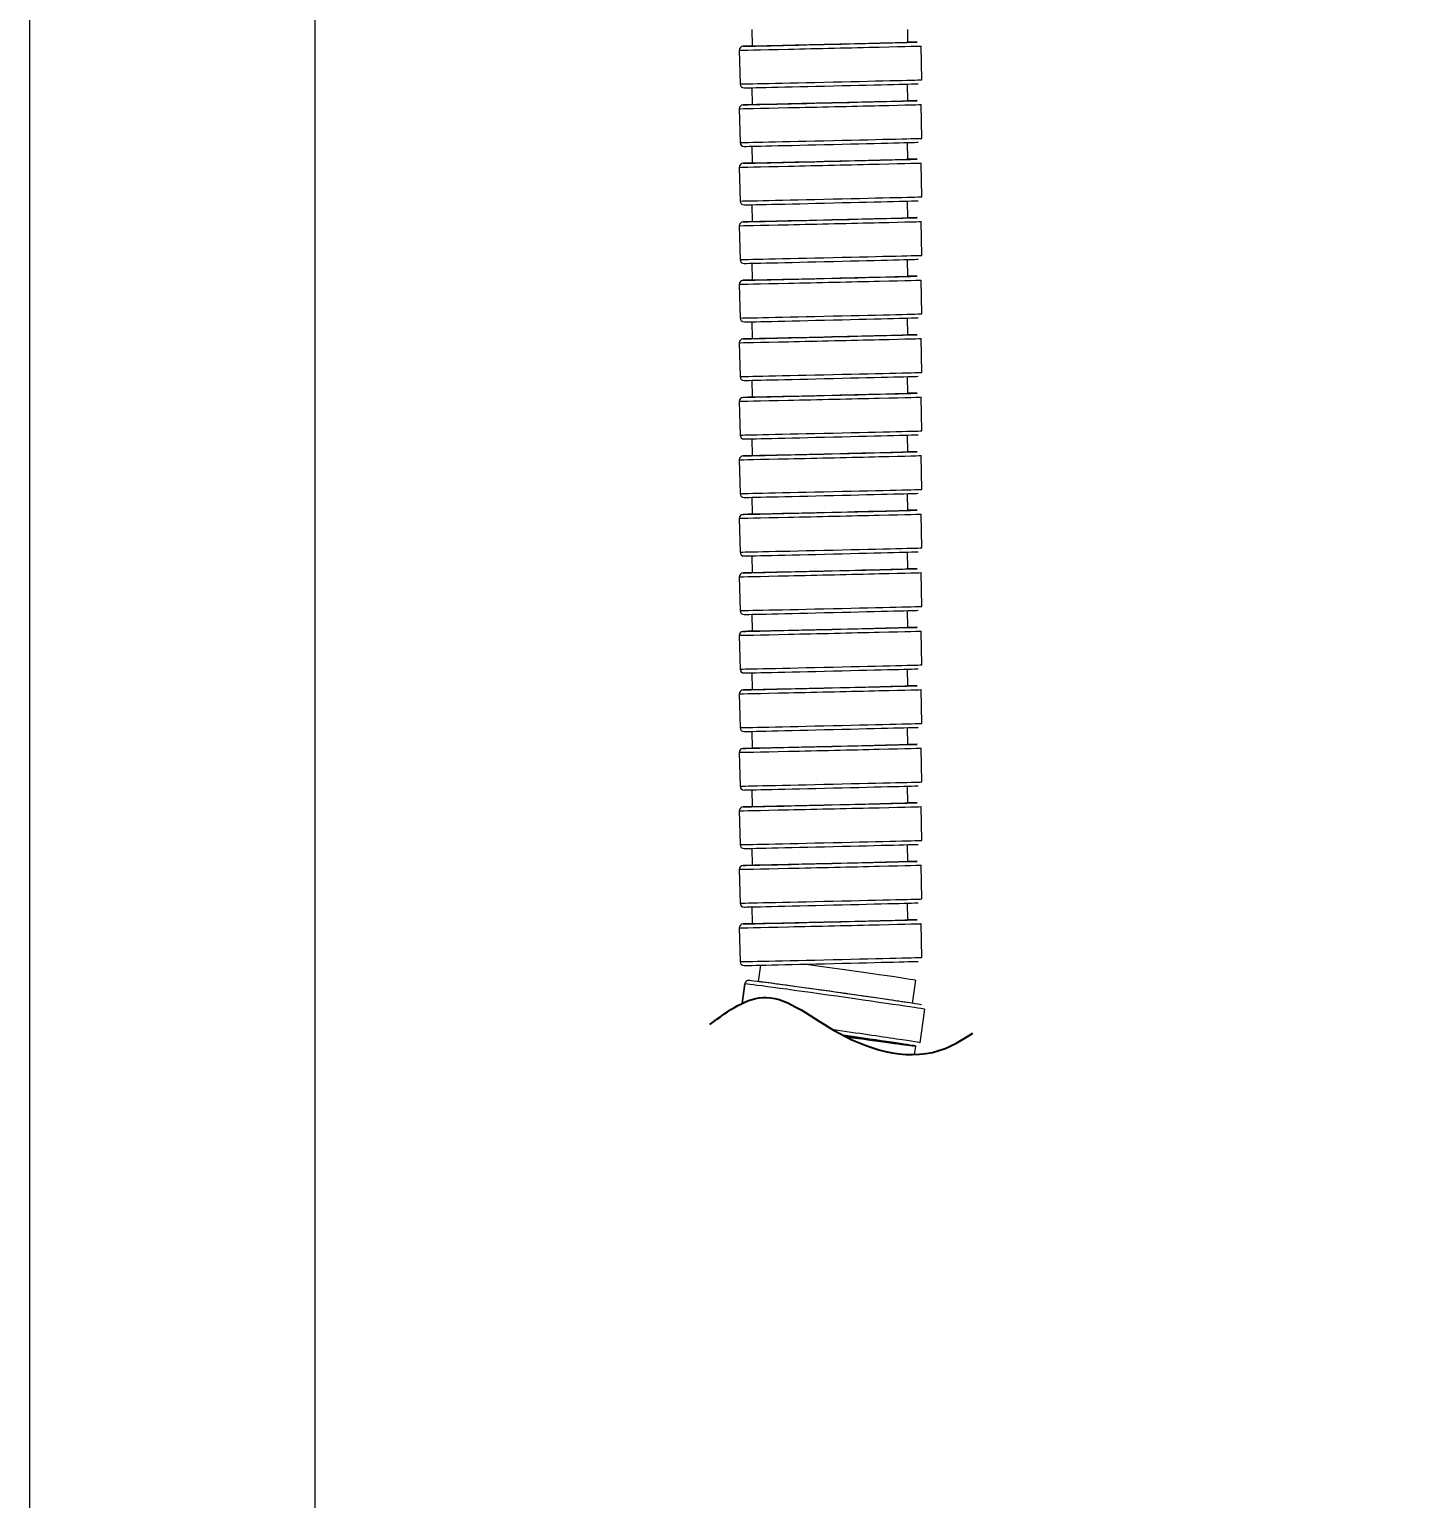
# Model space of a CAD drawing. Header units: millimetres. Extents: x 2433 to 4809, y -10272 to -6912.
# Drawn here: x 3183 to 3288.5, y -8711.6 to -8598.6 of the extents above; entities that cross this region are included whole.
import ezdxf

# ---------------------------------------------------------------- set-up
doc = ezdxf.new("R2010")
doc.units = ezdxf.units.MM
doc.layers.add('DIM', color=3, linetype='Continuous', lineweight=13)
doc.styles.add('ARIAL', font='arial.ttf')
doc.dimstyles.get("Standard").update_dxf_attribs({"dimtxt": 15, "dimasz": 15, "dimexe": 0.18, "dimexo": 0.0625, "dimgap": 4, "dimtad": 0, "dimtih": 1, "dimtoh": 1, "dimdec": 1, "dimdsep": 46, "dimtxsty": 'ARIAL', "dimcen": 0, "dimclrd": 3, "dimclre": 3, "dimclrt": 3, "dimadec": 0, "dimazin": 0, "dimtfac": 1, "dimtdec": 1, "dimtofl": 0, "dimtmove": 0, "dimatfit": 3, "dimfxl": 1, "dimtolj": 1, "dimtzin": 0, "dimarcsym": 0})

# ---------------------------------------------------------------- blocks, each defined once
blk = doc.blocks.new('*D43')
at = {"layer": 'Defpoints', "color": 0, "transparency": 16777216}
for p in [(3194, -7897.19), (3599.12, -9941.36), (3679.63, -9941.36)]:
    blk.add_point(p, dxfattribs=at)
at = {"layer": 'DIM', "color": 3, "lineweight": -2, "transparency": 16777216}
for p, q in [((3194.06, -7897.19), (3679.81, -7897.19)), ((3679.63, -7915.19), (3679.63, -8902.47)), ((3679.63, -9923.36), (3679.63, -8936.07)), ((3599.18, -9941.36), (3679.81, -9941.36))]:
    blk.add_line(p, q, dxfattribs=at)
at = {"layer": 'DIM', "color": 3, "transparency": 16777216}
for points in [[(3676.63, -7915.19), (3682.63, -7915.19), (3679.63, -7897.19)], [(3676.63, -9923.36), (3682.63, -9923.36), (3679.63, -9941.36)]]:
    blk.add_solid(points, dxfattribs=at)
at = {"layer": 'DIM', "color": 3, "transparency": 16777216, "insert": (3679.63, -8919.27), "char_height": 18, "attachment_point": 5, "style": 'ARIAL'}
blk.add_mtext('\\A1;(2280)', dxfattribs=at)

msp = doc.modelspace()

# ---------------------------------------------------------------- linework, layer by layer
at = {"linetype": 'Continuous', "lineweight": 18}
for p, q in [((3183, -8592.35), (3183, -9061.48)), ((3205, -9061.48), (3205, -8592.34)), ((3238.59, -8598.64), (3238.62, -8599.91)), ((3250.61, -8599.63), (3250.59, -8598.64)), ((3237.63, -8600.25), (3237.69, -8602.84)), ((3237.63, -8600.25), (3237.63, -8600.25)), ((3237.91, -8599.94), (3237.92, -8599.94)), ((3238.62, -8599.91), (3237.93, -8599.94)), ((3238.62, -8599.91), (3238.62, -8599.91)), ((3251.3, -8599.63), (3250.61, -8599.63)), ((3251.68, -8602.52), (3251.62, -8599.92)), ((3237.69, -8602.84), (3237.69, -8602.84)), ((3238.59, -8603.13), (3238.62, -8604.41)), ((3250.61, -8604.13), (3250.58, -8602.85)), ((3237.63, -8604.75), (3237.69, -8607.34)), ((3237.63, -8604.75), (3237.63, -8604.75)), ((3237.91, -8604.44), (3237.92, -8604.44)), ((3238.62, -8604.41), (3237.93, -8604.44)), ((3238.62, -8604.41), (3238.62, -8604.41)), ((3251.3, -8604.13), (3250.61, -8604.13)), ((3251.68, -8607.02), (3251.62, -8604.42)), ((3237.69, -8607.34), (3237.69, -8607.34)), ((3238.59, -8607.63), (3238.62, -8608.91)), ((3250.61, -8608.63), (3250.58, -8607.35)), ((3237.63, -8609.25), (3237.69, -8611.84)), ((3237.63, -8609.25), (3237.63, -8609.25)), ((3237.91, -8608.94), (3237.92, -8608.94)), ((3238.62, -8608.91), (3237.93, -8608.94)), ((3238.62, -8608.91), (3238.62, -8608.91)), ((3251.3, -8608.63), (3250.61, -8608.63)), ((3251.68, -8611.52), (3251.62, -8608.92)), ((3237.69, -8611.84), (3237.69, -8611.84)), ((3238.59, -8612.13), (3238.62, -8613.41)), ((3250.61, -8613.13), (3250.58, -8611.85)), ((3237.63, -8613.75), (3237.69, -8616.34)), ((3237.63, -8613.75), (3237.63, -8613.75)), ((3237.91, -8613.44), (3237.92, -8613.44)), ((3238.62, -8613.41), (3237.93, -8613.44)), ((3238.62, -8613.41), (3238.62, -8613.41)), ((3251.3, -8613.13), (3250.61, -8613.13)), ((3251.68, -8616.02), (3251.62, -8613.42)), ((3237.69, -8616.34), (3237.69, -8616.34)), ((3238.59, -8616.63), (3238.62, -8617.91)), ((3250.61, -8617.63), (3250.58, -8616.35)), ((3237.63, -8618.25), (3237.69, -8620.84)), ((3237.63, -8618.25), (3237.63, -8618.25)), ((3237.91, -8617.94), (3237.92, -8617.94)), ((3238.62, -8617.91), (3237.93, -8617.94)), ((3238.62, -8617.91), (3238.62, -8617.91)), ((3251.3, -8617.63), (3250.61, -8617.63)), ((3251.68, -8620.52), (3251.62, -8617.92)), ((3237.69, -8620.84), (3237.69, -8620.84)), ((3238.59, -8621.13), (3238.62, -8622.41)), ((3250.61, -8622.13), (3250.58, -8620.85)), ((3237.63, -8622.75), (3237.69, -8625.34)), ((3237.63, -8622.75), (3237.63, -8622.75)), ((3237.91, -8622.44), (3237.92, -8622.44)), ((3238.62, -8622.41), (3237.93, -8622.44)), ((3238.62, -8622.41), (3238.62, -8622.41)), ((3251.3, -8622.13), (3250.61, -8622.13)), ((3251.68, -8625.02), (3251.62, -8622.42)), ((3237.69, -8625.34), (3237.69, -8625.34)), ((3238.59, -8625.63), (3238.62, -8626.91)), ((3250.61, -8626.63), (3250.58, -8625.35)), ((3237.63, -8627.25), (3237.69, -8629.84)), ((3237.63, -8627.25), (3237.63, -8627.25)), ((3237.91, -8626.94), (3237.92, -8626.94)), ((3238.62, -8626.91), (3237.93, -8626.94)), ((3238.62, -8626.91), (3238.62, -8626.91)), ((3251.3, -8626.63), (3250.61, -8626.63)), ((3251.68, -8629.52), (3251.62, -8626.92)), ((3237.69, -8629.84), (3237.69, -8629.84)), ((3238.59, -8630.13), (3238.62, -8631.41)), ((3250.61, -8631.13), (3250.58, -8629.85)), ((3237.63, -8631.75), (3237.69, -8634.34)), ((3237.63, -8631.75), (3237.63, -8631.75)), ((3237.91, -8631.44), (3237.92, -8631.44)), ((3238.62, -8631.41), (3237.93, -8631.44)), ((3238.62, -8631.41), (3238.62, -8631.41)), ((3251.3, -8631.13), (3250.61, -8631.13)), ((3251.68, -8634.02), (3251.62, -8631.42)), ((3237.69, -8634.34), (3237.69, -8634.34)), ((3238.59, -8634.63), (3238.62, -8635.91)), ((3250.61, -8635.63), (3250.58, -8634.35)), ((3237.63, -8636.25), (3237.69, -8638.84)), ((3237.63, -8636.25), (3237.63, -8636.25)), ((3237.91, -8635.94), (3237.92, -8635.94)), ((3238.62, -8635.91), (3237.93, -8635.94)), ((3238.62, -8635.91), (3238.62, -8635.91)), ((3251.3, -8635.63), (3250.61, -8635.63)), ((3251.68, -8638.52), (3251.62, -8635.92)), ((3237.69, -8638.84), (3237.69, -8638.84)), ((3250.61, -8640.13), (3250.58, -8638.85)), ((3238.59, -8639.13), (3238.62, -8640.41)), ((3237.63, -8640.75), (3237.69, -8643.34)), ((3237.63, -8640.75), (3237.63, -8640.75)), ((3237.91, -8640.44), (3237.92, -8640.44)), ((3238.62, -8640.41), (3237.93, -8640.44)), ((3238.62, -8640.41), (3238.62, -8640.41)), ((3251.3, -8640.13), (3250.61, -8640.13)), ((3251.68, -8643.02), (3251.62, -8640.42)), ((3237.69, -8643.34), (3237.69, -8643.34)), ((3250.61, -8644.63), (3250.58, -8643.35)), ((3238.59, -8643.63), (3238.62, -8644.91)), ((3237.63, -8645.25), (3237.69, -8647.84)), ((3237.63, -8645.25), (3237.63, -8645.25)), ((3237.91, -8644.94), (3237.92, -8644.94)), ((3238.62, -8644.91), (3237.93, -8644.94)), ((3238.62, -8644.91), (3238.62, -8644.91)), ((3251.3, -8644.63), (3250.61, -8644.63)), ((3251.68, -8647.52), (3251.62, -8644.92)), ((3237.69, -8647.84), (3237.69, -8647.84)), ((3250.61, -8649.13), (3250.58, -8647.85)), ((3238.59, -8648.13), (3238.62, -8649.41)), ((3237.63, -8649.75), (3237.69, -8652.34)), ((3237.63, -8649.75), (3237.63, -8649.75)), ((3237.91, -8649.44), (3237.92, -8649.44)), ((3238.62, -8649.41), (3237.93, -8649.44)), ((3238.62, -8649.41), (3238.62, -8649.41)), ((3251.3, -8649.13), (3250.61, -8649.13)), ((3251.68, -8652.02), (3251.62, -8649.42)), ((3237.69, -8652.34), (3237.69, -8652.34)), ((3250.61, -8653.63), (3250.58, -8652.35)), ((3238.59, -8652.63), (3238.62, -8653.91)), ((3237.63, -8654.25), (3237.69, -8656.84)), ((3237.63, -8654.25), (3237.63, -8654.25)), ((3237.91, -8653.94), (3237.92, -8653.94)), ((3238.62, -8653.91), (3237.93, -8653.94)), ((3238.62, -8653.91), (3238.62, -8653.91)), ((3251.3, -8653.63), (3250.61, -8653.63)), ((3251.68, -8656.52), (3251.62, -8653.92)), ((3237.69, -8656.84), (3237.69, -8656.84)), ((3250.61, -8658.13), (3250.58, -8656.85)), ((3238.59, -8657.13), (3238.62, -8658.41)), ((3237.63, -8658.75), (3237.69, -8661.34)), ((3237.63, -8658.75), (3237.63, -8658.75)), ((3237.91, -8658.44), (3237.92, -8658.44)), ((3238.62, -8658.41), (3237.93, -8658.44)), ((3238.62, -8658.41), (3238.62, -8658.41)), ((3251.3, -8658.13), (3250.61, -8658.13)), ((3251.68, -8661.02), (3251.62, -8658.42)), ((3237.69, -8661.34), (3237.69, -8661.34)), ((3250.61, -8662.63), (3250.58, -8661.35)), ((3238.59, -8661.63), (3238.62, -8662.91)), ((3237.63, -8663.25), (3237.69, -8665.84)), ((3237.63, -8663.25), (3237.63, -8663.25)), ((3237.91, -8662.94), (3237.92, -8662.94)), ((3238.62, -8662.91), (3237.93, -8662.94)), ((3238.62, -8662.91), (3238.62, -8662.91)), ((3251.3, -8662.63), (3250.61, -8662.63)), ((3251.68, -8665.52), (3251.62, -8662.92)), ((3237.69, -8665.84), (3237.69, -8665.84)), ((3250.61, -8667.13), (3250.58, -8665.85)), ((3238.59, -8666.13), (3238.62, -8667.41)), ((3237.63, -8667.75), (3237.69, -8670.34)), ((3237.63, -8667.75), (3237.63, -8667.75)), ((3237.91, -8667.44), (3237.92, -8667.44)), ((3238.62, -8667.41), (3237.93, -8667.44)), ((3238.62, -8667.41), (3238.62, -8667.41)), ((3251.3, -8667.13), (3250.61, -8667.13)), ((3251.68, -8670.02), (3251.62, -8667.42)), ((3237.69, -8670.34), (3237.69, -8670.34)), ((3239.25, -8670.61), (3239.07, -8671.87)), ((3238.04, -8672.05), (3237.83, -8673.56)), ((3238.05, -8672.05), (3238.04, -8672.05)), ((3239.71, -8671.95), (3239.08, -8671.87)), ((3250.96, -8673.55), (3251.21, -8671.77)), ((3250.95, -8673.54), (3250.33, -8673.45)), ((3251.54, -8676.58), (3251.9, -8674)), ((3251.12, -8677.48), (3251.21, -8676.83))]:
    msp.add_line(p, q, dxfattribs=at)
at = {"linetype": 'Continuous', "lineweight": 13}
for p, q in [((3238.59, -8598.64), (3238.62, -8599.91)), ((3237.63, -8600.25), (3237.69, -8602.84)), ((3237.91, -8599.94), (3237.92, -8599.94)), ((3238.62, -8599.91), (3237.92, -8599.94)), ((3250.61, -8599.63), (3251.31, -8599.63)), ((3251.32, -8599.63), (3251.31, -8599.63)), ((3238.59, -8603.13), (3238.62, -8604.41)), ((3237.63, -8604.75), (3237.69, -8607.34)), ((3237.91, -8604.44), (3237.92, -8604.44)), ((3238.62, -8604.41), (3237.92, -8604.44)), ((3250.61, -8604.13), (3251.31, -8604.13)), ((3251.32, -8604.13), (3251.31, -8604.13)), ((3238.59, -8607.63), (3238.62, -8608.91)), ((3237.63, -8609.25), (3237.69, -8611.84)), ((3237.91, -8608.94), (3237.92, -8608.94)), ((3238.62, -8608.91), (3237.92, -8608.94)), ((3250.61, -8608.63), (3251.31, -8608.63)), ((3251.32, -8608.63), (3251.31, -8608.63)), ((3238.59, -8612.13), (3238.62, -8613.41)), ((3237.63, -8613.75), (3237.69, -8616.34)), ((3237.91, -8613.44), (3237.92, -8613.44)), ((3238.62, -8613.41), (3237.92, -8613.44)), ((3250.61, -8613.13), (3251.31, -8613.13)), ((3251.32, -8613.13), (3251.31, -8613.13)), ((3238.59, -8616.63), (3238.62, -8617.91)), ((3237.63, -8618.25), (3237.69, -8620.84)), ((3237.91, -8617.94), (3237.92, -8617.94)), ((3238.62, -8617.91), (3237.92, -8617.94)), ((3250.61, -8617.63), (3251.31, -8617.63)), ((3251.32, -8617.63), (3251.31, -8617.63)), ((3238.59, -8621.13), (3238.62, -8622.41)), ((3237.63, -8622.75), (3237.69, -8625.34)), ((3237.91, -8622.44), (3237.92, -8622.44)), ((3238.62, -8622.41), (3237.92, -8622.44)), ((3250.61, -8622.13), (3251.31, -8622.13)), ((3251.32, -8622.13), (3251.31, -8622.13)), ((3238.59, -8625.63), (3238.62, -8626.91)), ((3237.63, -8627.25), (3237.69, -8629.84)), ((3237.91, -8626.94), (3237.92, -8626.94)), ((3238.62, -8626.91), (3237.92, -8626.94)), ((3250.61, -8626.63), (3251.31, -8626.63)), ((3251.32, -8626.63), (3251.31, -8626.63)), ((3238.59, -8630.13), (3238.62, -8631.41)), ((3237.63, -8631.75), (3237.69, -8634.34)), ((3237.91, -8631.44), (3237.92, -8631.44)), ((3238.62, -8631.41), (3237.92, -8631.44)), ((3250.61, -8631.13), (3251.31, -8631.13)), ((3251.32, -8631.13), (3251.31, -8631.13)), ((3238.59, -8634.63), (3238.62, -8635.91)), ((3237.63, -8636.25), (3237.69, -8638.84)), ((3237.91, -8635.94), (3237.92, -8635.94)), ((3238.62, -8635.91), (3237.92, -8635.94)), ((3250.61, -8635.63), (3251.31, -8635.63)), ((3251.32, -8635.63), (3251.31, -8635.63)), ((3238.59, -8639.13), (3238.62, -8640.41)), ((3237.63, -8640.75), (3237.69, -8643.34)), ((3237.91, -8640.44), (3237.92, -8640.44)), ((3238.62, -8640.41), (3237.92, -8640.44)), ((3250.61, -8640.13), (3251.31, -8640.13)), ((3251.32, -8640.13), (3251.31, -8640.13)), ((3238.59, -8643.63), (3238.62, -8644.91)), ((3237.63, -8645.25), (3237.69, -8647.84)), ((3237.91, -8644.94), (3237.92, -8644.94)), ((3238.62, -8644.91), (3237.92, -8644.94)), ((3250.61, -8644.63), (3251.31, -8644.63)), ((3251.32, -8644.63), (3251.31, -8644.63)), ((3238.59, -8648.13), (3238.62, -8649.41)), ((3237.63, -8649.75), (3237.69, -8652.34)), ((3237.91, -8649.44), (3237.92, -8649.44)), ((3238.62, -8649.41), (3237.92, -8649.44)), ((3250.61, -8649.13), (3251.31, -8649.13)), ((3251.32, -8649.13), (3251.31, -8649.13)), ((3238.59, -8652.63), (3238.62, -8653.91)), ((3237.63, -8654.25), (3237.69, -8656.84)), ((3237.91, -8653.94), (3237.92, -8653.94)), ((3238.62, -8653.91), (3237.92, -8653.94)), ((3250.61, -8653.63), (3251.31, -8653.63)), ((3251.32, -8653.63), (3251.31, -8653.63)), ((3238.59, -8657.13), (3238.62, -8658.41)), ((3237.63, -8658.75), (3237.69, -8661.34)), ((3237.91, -8658.44), (3237.92, -8658.44)), ((3238.62, -8658.41), (3237.92, -8658.44)), ((3250.61, -8658.13), (3251.31, -8658.13)), ((3251.32, -8658.13), (3251.31, -8658.13)), ((3238.59, -8661.63), (3238.62, -8662.91)), ((3237.63, -8663.25), (3237.69, -8665.84)), ((3237.91, -8662.94), (3237.92, -8662.94)), ((3238.62, -8662.91), (3237.92, -8662.94)), ((3250.61, -8662.63), (3251.31, -8662.63)), ((3251.32, -8662.63), (3251.31, -8662.63)), ((3238.59, -8666.13), (3238.62, -8667.41)), ((3237.63, -8667.75), (3237.69, -8670.34)), ((3237.91, -8667.44), (3237.92, -8667.44)), ((3238.62, -8667.41), (3237.92, -8667.44)), ((3250.61, -8667.13), (3251.31, -8667.13)), ((3251.32, -8667.13), (3251.31, -8667.13)), ((3239.26, -8670.61), (3239.08, -8671.87)), ((3238.05, -8672.05), (3237.84, -8673.55))]:
    msp.add_line(p, q, dxfattribs=at)
at = {"linetype": 'Continuous', "lineweight": 18}
for centre, major_axis, ratio, start_param, end_param in [((3244.62, -8600.08), (-7, -0.16), 0.001092, 0.046902, 3.188495), ((3244.62, -8599.78), (-6.7, -0.16), 0.001092, 0.046902, 3.144747), ((3244.62, -8599.77), (-6, -0.14), 0.001092, 0.046902, 3.141569), ((3244.62, -8599.78), (-6.7, -0.16), 0.001092, 3.188495, 3.216525), ((3244.68, -8602.68), (-7, -0.16), 0.001092, 0.046902, 3.141504), ((3244.69, -8602.98), (-6.7, -0.16), 0.001092, 0.046902, 3.14737), ((3244.62, -8604.58), (-7, -0.16), 0.001092, 0.046902, 3.188495), ((3244.62, -8604.28), (-6.7, -0.16), 0.001092, 0.046902, 3.144747), ((3244.62, -8604.27), (-6, -0.14), 0.001092, 0.046902, 3.141569), ((3244.62, -8604.28), (-6.7, -0.16), 0.001092, 3.188495, 3.216525), ((3244.68, -8607.18), (-7, -0.16), 0.001092, 0.046902, 3.141504), ((3244.69, -8607.48), (-6.7, -0.16), 0.001092, 0.046902, 3.14737), ((3244.62, -8609.08), (-7, -0.16), 0.001092, 0.046902, 3.188495), ((3244.62, -8608.78), (-6.7, -0.16), 0.001092, 0.046902, 3.144747), ((3244.62, -8608.77), (-6, -0.14), 0.001092, 0.046902, 3.141569), ((3244.62, -8608.78), (-6.7, -0.16), 0.001092, 3.188495, 3.216525), ((3244.68, -8611.68), (-7, -0.16), 0.001092, 0.046902, 3.141504), ((3244.69, -8611.98), (-6.7, -0.16), 0.001092, 0.046902, 3.14737), ((3244.62, -8613.58), (-7, -0.16), 0.001092, 0.046902, 3.188495), ((3244.62, -8613.28), (-6.7, -0.16), 0.001092, 0.046902, 3.144747), ((3244.62, -8613.27), (-6, -0.14), 0.001092, 0.046902, 3.141569), ((3244.62, -8613.28), (-6.7, -0.16), 0.001092, 3.188495, 3.216525), ((3244.68, -8616.18), (-7, -0.16), 0.001092, 0.046902, 3.141504), ((3244.69, -8616.48), (-6.7, -0.16), 0.001092, 0.046902, 3.14737), ((3244.62, -8618.08), (-7, -0.16), 0.001092, 0.046902, 3.188495), ((3244.62, -8617.78), (-6.7, -0.16), 0.001092, 0.046902, 3.144747), ((3244.62, -8617.77), (-6, -0.14), 0.001092, 0.046902, 3.141569), ((3244.62, -8617.78), (-6.7, -0.16), 0.001092, 3.188495, 3.216525), ((3244.68, -8620.68), (-7, -0.16), 0.001092, 0.046902, 3.141504), ((3244.69, -8620.98), (-6.7, -0.16), 0.001092, 0.046902, 3.14737), ((3244.62, -8622.58), (-7, -0.16), 0.001092, 0.046902, 3.188495), ((3244.62, -8622.28), (-6.7, -0.16), 0.001092, 0.046902, 3.144747), ((3244.62, -8622.27), (-6, -0.14), 0.001092, 0.046902, 3.141569), ((3244.62, -8622.28), (-6.7, -0.16), 0.001092, 3.188495, 3.216525), ((3244.68, -8625.18), (-7, -0.16), 0.001092, 0.046902, 3.141504), ((3244.69, -8625.48), (-6.7, -0.16), 0.001092, 0.046902, 3.14737), ((3244.62, -8627.08), (-7, -0.16), 0.001092, 0.046902, 3.188495), ((3244.62, -8626.78), (-6.7, -0.16), 0.001092, 0.046902, 3.144747), ((3244.62, -8626.77), (-6, -0.14), 0.001092, 0.046902, 3.141569), ((3244.62, -8626.78), (-6.7, -0.16), 0.001092, 3.188495, 3.216525), ((3244.68, -8629.68), (-7, -0.16), 0.001092, 0.046902, 3.141504), ((3244.69, -8629.98), (-6.7, -0.16), 0.001092, 0.046902, 3.14737), ((3244.62, -8631.58), (-7, -0.16), 0.001092, 0.046902, 3.188495), ((3244.62, -8631.28), (-6.7, -0.16), 0.001092, 0.046902, 3.144747), ((3244.62, -8631.27), (-6, -0.14), 0.001092, 0.046902, 3.141569), ((3244.62, -8631.28), (-6.7, -0.16), 0.001092, 3.188495, 3.216525), ((3244.68, -8634.18), (-7, -0.16), 0.001092, 0.046902, 3.141504), ((3244.69, -8634.48), (-6.7, -0.16), 0.001092, 0.046902, 3.14737), ((3244.62, -8636.08), (-7, -0.16), 0.001092, 0.046902, 3.188495), ((3244.62, -8635.78), (-6.7, -0.16), 0.001092, 0.046902, 3.144747), ((3244.62, -8635.77), (-6, -0.14), 0.001092, 0.046902, 3.141569), ((3244.62, -8635.78), (-6.7, -0.16), 0.001092, 3.188495, 3.216525), ((3244.68, -8638.68), (-7, -0.16), 0.001092, 0.046902, 3.141504), ((3244.69, -8638.98), (-6.7, -0.16), 0.001092, 0.046902, 3.14737), ((3244.62, -8640.58), (-7, -0.16), 0.001092, 0.046902, 3.188495), ((3244.62, -8640.28), (-6.7, -0.16), 0.001092, 0.046902, 3.144747), ((3244.62, -8640.27), (-6, -0.14), 0.001092, 0.046902, 3.141569), ((3244.62, -8640.28), (-6.7, -0.16), 0.001092, 3.188495, 3.216525), ((3244.68, -8643.18), (-7, -0.16), 0.001092, 0.046902, 3.141504), ((3244.69, -8643.48), (-6.7, -0.16), 0.001092, 0.046902, 3.14737), ((3244.62, -8645.08), (-7, -0.16), 0.001092, 0.046902, 3.188495), ((3244.62, -8644.78), (-6.7, -0.16), 0.001092, 0.046902, 3.144747), ((3244.62, -8644.77), (-6, -0.14), 0.001092, 0.046902, 3.141569), ((3244.62, -8644.78), (-6.7, -0.16), 0.001092, 3.188495, 3.216525), ((3244.68, -8647.68), (-7, -0.16), 0.001092, 0.046902, 3.141504), ((3244.69, -8647.98), (-6.7, -0.16), 0.001092, 0.046902, 3.14737), ((3244.62, -8649.58), (-7, -0.16), 0.001092, 0.046902, 3.188495), ((3244.62, -8649.28), (-6.7, -0.16), 0.001092, 0.046902, 3.144747), ((3244.62, -8649.27), (-6, -0.14), 0.001092, 0.046902, 3.141569), ((3244.62, -8649.28), (-6.7, -0.16), 0.001092, 3.188495, 3.216525), ((3244.68, -8652.18), (-7, -0.16), 0.001092, 0.046902, 3.141504), ((3244.69, -8652.48), (-6.7, -0.16), 0.001092, 0.046902, 3.14737), ((3244.62, -8654.08), (-7, -0.16), 0.001092, 0.046902, 3.188495), ((3244.62, -8653.78), (-6.7, -0.16), 0.001092, 0.046902, 3.144747), ((3244.62, -8653.77), (-6, -0.14), 0.001092, 0.046902, 3.141569), ((3244.62, -8653.78), (-6.7, -0.16), 0.001092, 3.188495, 3.216525), ((3244.68, -8656.68), (-7, -0.16), 0.001092, 0.046902, 3.141504), ((3244.69, -8656.98), (-6.7, -0.16), 0.001092, 0.046902, 3.14737), ((3244.62, -8658.58), (-7, -0.16), 0.001092, 0.046902, 3.188495), ((3244.62, -8658.28), (-6.7, -0.16), 0.001092, 0.046902, 3.144747), ((3244.62, -8658.27), (-6, -0.14), 0.001092, 0.046902, 3.141569), ((3244.62, -8658.28), (-6.7, -0.16), 0.001092, 3.188495, 3.216525), ((3244.68, -8661.18), (-7, -0.16), 0.001092, 0.046902, 3.141504), ((3244.69, -8661.48), (-6.7, -0.16), 0.001092, 0.046902, 3.14737), ((3244.62, -8663.08), (-7, -0.16), 0.001092, 0.046902, 3.188495), ((3244.62, -8662.78), (-6.7, -0.16), 0.001092, 0.046902, 3.144747), ((3244.62, -8662.77), (-6, -0.14), 0.001092, 0.046902, 3.141569), ((3244.62, -8662.78), (-6.7, -0.16), 0.001092, 3.188495, 3.216525), ((3244.68, -8665.68), (-7, -0.16), 0.001092, 0.046902, 3.141504), ((3244.69, -8665.98), (-6.7, -0.16), 0.001092, 0.046902, 3.14737), ((3244.62, -8667.58), (-7, -0.16), 0.001092, 0.046902, 3.188495), ((3244.62, -8667.28), (-6.7, -0.16), 0.001092, 0.046902, 3.144747), ((3244.62, -8667.27), (-6, -0.14), 0.001092, 0.046902, 3.141569), ((3244.62, -8667.28), (-6.7, -0.16), 0.001092, 3.188495, 3.216525), ((3244.68, -8670.18), (-7, -0.16), 0.001092, 0.046902, 3.141504), ((3244.69, -8670.48), (-6.7, -0.16), 0.001092, 0.046902, 3.14737), ((3245.26, -8670.94), (-5.94, 0.84), 0.00654, 3.141612, 5.175753), ((3244.97, -8673.03), (-6.93, 0.98), 0.00654, 3.141623, 6.236728), ((3245.01, -8672.73), (-6.64, 0.93), 0.00654, 3.134214, 6.236728), ((3245.01, -8672.72), (-5.94, 0.84), 0.00654, 3.606282, 5.818454), ((3244.61, -8675.6), (-6.93, 0.98), 0.00654, 3.095135, 4.674135), ((3244.57, -8675.9), (-6.63, 0.93), 0.00654, 3.262067, 4.554904)]:
    msp.add_ellipse(centre, major_axis=major_axis, ratio=ratio, start_param=start_param, end_param=end_param, dxfattribs=at)
at = {"linetype": 'Continuous', "lineweight": 13}
for centre, major_axis, ratio, start_param, end_param in [((3237.93, -8600.24), (0, 0.3), 0.9989, 0.03789, 1.594093), ((3237.99, -8602.84), (0, 0.3), 0.9989, 1.594093, 3.164889), ((3237.93, -8604.74), (0, 0.3), 0.9989, 0.03789, 1.594093), ((3237.99, -8607.34), (0, 0.3), 0.9989, 1.594093, 3.164889), ((3237.93, -8609.24), (0, 0.3), 0.9989, 0.03789, 1.594093), ((3237.99, -8611.84), (0, 0.3), 0.9989, 1.594093, 3.164889), ((3237.93, -8613.74), (0, 0.3), 0.9989, 0.03789, 1.594093), ((3237.99, -8616.34), (0, 0.3), 0.9989, 1.594093, 3.164889), ((3237.93, -8618.24), (0, 0.3), 0.9989, 0.03789, 1.594093), ((3237.99, -8620.84), (0, 0.3), 0.9989, 1.594093, 3.164889), ((3237.93, -8622.74), (0, 0.3), 0.9989, 0.03789, 1.594093), ((3237.99, -8625.34), (0, 0.3), 0.9989, 1.594093, 3.164889), ((3237.93, -8627.24), (0, 0.3), 0.9989, 0.03789, 1.594093), ((3237.99, -8629.84), (0, 0.3), 0.9989, 1.594093, 3.164889), ((3237.93, -8631.74), (0, 0.3), 0.9989, 0.03789, 1.594093), ((3237.99, -8634.34), (0, 0.3), 0.9989, 1.594093, 3.164889), ((3237.93, -8636.24), (0, 0.3), 0.9989, 0.03789, 1.594093), ((3237.99, -8638.84), (0, 0.3), 0.9989, 1.594093, 3.164889), ((3237.93, -8640.74), (0, 0.3), 0.9989, 0.03789, 1.594093), ((3237.99, -8643.34), (0, 0.3), 0.9989, 1.594093, 3.164889), ((3237.93, -8645.24), (0, 0.3), 0.9989, 0.03789, 1.594093), ((3237.99, -8647.84), (0, 0.3), 0.9989, 1.594093, 3.164889), ((3237.93, -8649.74), (0, 0.3), 0.9989, 0.03789, 1.594093), ((3237.99, -8652.34), (0, 0.3), 0.9989, 1.594093, 3.164889), ((3237.93, -8654.24), (0, 0.3), 0.9989, 0.03789, 1.594093), ((3237.99, -8656.84), (0, 0.3), 0.9989, 1.594093, 3.164889), ((3237.93, -8658.74), (0, 0.3), 0.9989, 0.03789, 1.594093), ((3237.99, -8661.34), (0, 0.3), 0.9989, 1.594093, 3.164889), ((3237.93, -8663.24), (0, 0.3), 0.9989, 0.03789, 1.594093), ((3237.99, -8665.84), (0, 0.3), 0.9989, 1.594093, 3.164889), ((3237.93, -8667.74), (0, 0.3), 0.9989, 0.03789, 1.594093), ((3237.99, -8670.34), (0, 0.3), 0.9989, 1.594093, 3.164889), ((3238.34, -8672.09), (0, 0.3), 0.9989, 6.157867, 7.71407), ((3244.57, -8675.9), (-6.63, 0.93), 0.00654, 8.048908, 9.211389)]:
    msp.add_ellipse(centre, major_axis=major_axis, ratio=ratio, start_param=start_param, end_param=end_param, dxfattribs=at)
at = {"linetype": 'Continuous'}
msp.add_open_spline([(3235.37, -8675.17), (3236.8, -8674.11), (3239.91, -8671.8), (3245.48, -8676.65), (3251.76, -8678.26), (3254.9, -8676.29), (3255.59, -8675.85)], degree=3, knots=[1.180881, 1.180881, 1.180881, 1.180881, 4.020586, 7.346143, 11.488698, 12.657431, 12.657431, 12.657431, 12.657431], dxfattribs=at)
msp.add_open_spline([(3245.32, -8675.84), (3245.32, -8675.84), (3245.32, -8675.84), (3245.32, -8675.84)], degree=3, dxfattribs=at)
at = {"linetype": 'Continuous', "lineweight": 18}
msp.add_rational_spline([(3245.62, -8676.01), (3248.91, -8676.47), (3250.79, -8676.75), (3251.15, -8676.82)], [0.548116522919, 0.564646203395, 0.715274029088, 1], degree=3, dxfattribs=at)
msp.add_open_spline([(3251.15, -8676.82), (3251.18, -8676.82), (3251.2, -8676.83), (3251.21, -8676.83), (3251.21, -8676.83), (3251.21, -8676.83), (3251.21, -8676.83), (3251.21, -8676.83)], degree=3, knots=[0, 0, 0, 0, 0.66569, 0.66569, 0.998535, 0.998535, 1, 1, 1, 1], dxfattribs=at)

# ---------------------------------------------------------------- dimensions: what is measured, and where the dimension line sits
at = {"layer": 'DIM', "color": 3}
dim = msp.add_linear_dim(base=(3679.63, -9941.36), p1=(3194, -7897.19), p2=(3599.12, -9941.36), angle=90, text='(2280)', dimstyle='Standard', override={"dimtxt": 18, "dimasz": 18, "dimgap": 5}, dxfattribs=at)
dim.commit()
dim.dimension.update_dxf_attribs({"geometry": '*D43', "text_midpoint": (3679.63, -8919.27)})

doc.saveas('drawing.dxf')
